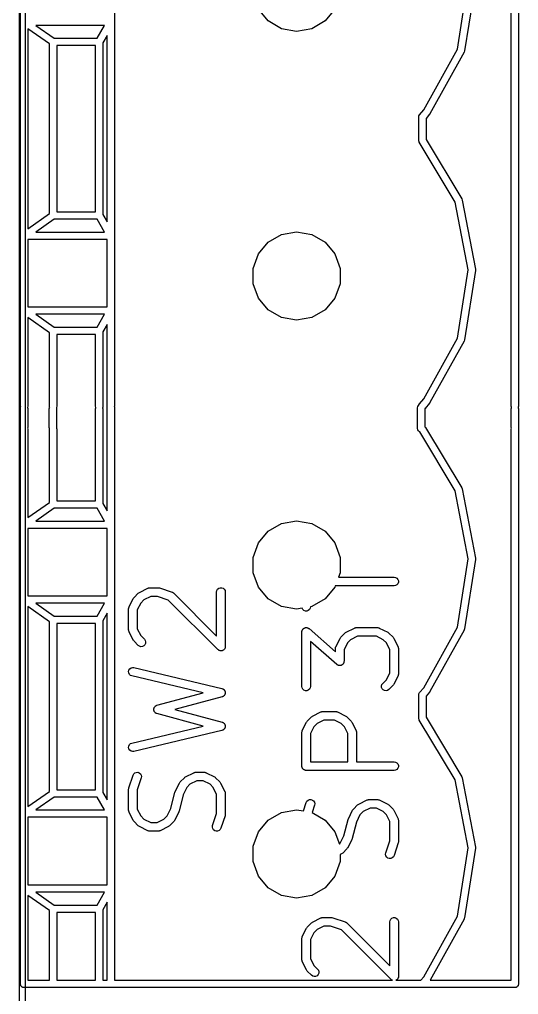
# Model space of a CAD drawing. Extents: x 10 to 287, y -200 to -10.
# Drawn here: x 74.45 to 83.09, y -106.93 to -90.06 of the extents above; entities that cross this region are included whole.
import ezdxf

# ---------------------------------------------------------------- set-up
doc = ezdxf.new("R2010")
doc.units = 0
doc.header["$MEASUREMENT"] = 0
doc.layers.add('BLACK', color=7, linetype='CONTINUOUS')

msp = doc.modelspace()

# ---------------------------------------------------------------- linework, layer by layer
at = {"layer": 'Black'}
for p, q in [((74.45, -130), (74.45, -30)), ((74.55, -30.05), (74.55, -129.95)), ((83.0933, -87.5243), (83.0933, -96.7489)), ((82.9663, -96.7489), (82.9663, -87.59)), ((74.4675, -90.0977), (74.4675, -88.8023)), ((76.0956, -88.8023), (76.0956, -90.0977)), ((82.0348, -90.5739), (82.2229, -89.393)), ((82.3501, -89.402), (82.1585, -90.6049)), ((78.7583, -90.086), (78.5876, -89.8825)), ((79.9124, -89.8825), (79.7417, -90.086)), ((78.9884, -90.2188), (78.7583, -90.086)), ((79.7417, -90.086), (79.5116, -90.2188)), ((74.4675, -90.5511), (74.4675, -90.0977)), ((74.9679, -90.4813), (74.5945, -90.2197)), ((74.5945, -90.2197), (74.5945, -90.5511)), ((74.7323, -90.1612), (75.0514, -90.3847)), ((75.9226, -90.1612), (74.7323, -90.1612)), ((75.7947, -90.3847), (75.9226, -90.1612)), ((76.0956, -90.0977), (76.0956, -90.4482)), ((79.25, -90.2649), (78.9884, -90.2188)), ((79.5116, -90.2188), (79.25, -90.2649)), ((75.0514, -90.3847), (75.7947, -90.3847)), ((75.9686, -90.3364), (75.895, -90.4651)), ((75.9686, -90.4482), (75.9686, -90.3364)), ((74.4675, -93.8023), (74.4675, -90.5511)), ((74.5945, -90.5511), (74.5945, -93.6803)), ((74.9679, -90.5511), (74.9679, -90.4813)), ((74.9679, -93.4187), (74.9679, -90.5511)), ((75.0949, -90.5117), (75.0949, -90.5511)), ((75.768, -90.5117), (75.0949, -90.5117)), ((75.0949, -90.5511), (75.0949, -93.3883)), ((75.768, -90.5511), (75.768, -90.5117)), ((75.768, -93.3883), (75.768, -90.5511)), ((75.895, -90.4651), (75.895, -90.5511)), ((75.895, -90.5511), (75.895, -93.4349)), ((75.9686, -90.5511), (75.9686, -90.4482)), ((75.9686, -93.4518), (75.9686, -90.5511)), ((76.0956, -90.4482), (76.0956, -90.5511)), ((76.0956, -90.5511), (76.0956, -93.4518)), ((81.4517, -91.6236), (82.0348, -90.5739)), ((82.1513, -90.6258), (81.5597, -91.6906)), ((82.1585, -90.6049), (82.1513, -90.6258)), ((81.366, -91.7489), (81.3698, -91.7272)), ((81.3665, -91.7519), (81.366, -91.7489)), ((81.3665, -92.15), (81.3665, -91.7519)), ((81.3698, -91.7272), (81.3808, -91.7081)), ((81.3808, -91.7081), (81.4517, -91.6236)), ((81.5529, -91.7006), (81.4935, -91.7714)), ((81.4935, -91.7714), (81.4935, -92.1343)), ((81.5559, -91.6954), (81.5529, -91.7006)), ((81.5597, -91.6906), (81.5559, -91.6954)), ((81.3671, -92.1536), (81.3665, -92.15)), ((81.3673, -92.1634), (81.3671, -92.1536)), ((81.3702, -92.1709), (81.3673, -92.1634)), ((81.3703, -92.1717), (81.3702, -92.1709)), ((81.3708, -92.1726), (81.3703, -92.1717)), ((81.3752, -92.184), (81.3708, -92.1726)), ((81.9959, -93.2191), (81.3752, -92.184)), ((81.4935, -92.1343), (82.1105, -93.1634)), ((82.2229, -94.393), (81.9959, -93.2191)), ((82.1105, -93.1634), (82.1184, -93.184)), ((82.1184, -93.184), (82.3498, -94.3799)), ((74.5945, -93.6803), (74.9679, -93.4187)), ((75.0949, -93.3883), (75.768, -93.3883)), ((75.895, -93.4349), (75.9686, -93.5636)), ((75.9686, -93.5636), (75.9686, -93.4518)), ((76.0956, -93.4518), (76.0956, -93.8023)), ((75.0514, -93.5153), (74.7323, -93.7388)), ((75.7947, -93.5153), (75.0514, -93.5153)), ((75.9226, -93.7388), (75.7947, -93.5153)), ((74.4675, -95.0977), (74.4675, -93.8023)), ((74.7323, -93.7388), (75.9226, -93.7388)), ((76.0956, -93.8023), (76.0956, -95.0977)), ((78.7583, -93.914), (78.9884, -93.7812)), ((78.9884, -93.7812), (79.25, -93.7351)), ((79.25, -93.7351), (79.5116, -93.7812)), ((79.5116, -93.7812), (79.7417, -93.914)), ((74.5945, -93.8658), (74.5945, -95.0342)), ((75.9686, -93.8658), (74.5945, -93.8658)), ((75.9686, -95.0342), (75.9686, -93.8658)), ((78.5876, -94.1175), (78.7583, -93.914)), ((79.7417, -93.914), (79.9124, -94.1175)), ((78.4967, -94.3672), (78.5876, -94.1175)), ((79.9124, -94.1175), (80.0033, -94.3672)), ((78.4967, -94.6328), (78.4967, -94.3672)), ((80.0033, -94.3672), (80.0033, -94.6328)), ((82.0348, -95.5739), (82.2229, -94.393)), ((82.3501, -94.402), (82.1585, -95.6049)), ((82.3498, -94.3799), (82.35, -94.3945)), ((82.35, -94.3945), (82.3501, -94.402)), ((78.5876, -94.8825), (78.4967, -94.6328)), ((80.0033, -94.6328), (79.9124, -94.8825)), ((78.7583, -95.086), (78.5876, -94.8825)), ((79.9124, -94.8825), (79.7417, -95.086)), ((74.4675, -96.75), (74.4675, -95.0977)), ((74.5945, -95.0342), (75.9686, -95.0342)), ((76.0956, -95.0977), (76.0956, -95.4482)), ((78.9884, -95.2188), (78.7583, -95.086)), ((79.7417, -95.086), (79.5116, -95.2188)), ((74.9679, -95.4813), (74.5945, -95.2197)), ((74.5945, -95.2197), (74.5945, -96.75)), ((74.7323, -95.1612), (75.0514, -95.3847)), ((75.9226, -95.1612), (74.7323, -95.1612)), ((75.7947, -95.3847), (75.9226, -95.1612)), ((79.25, -95.2649), (78.9884, -95.2188)), ((79.5116, -95.2188), (79.25, -95.2649)), ((74.9679, -96.75), (74.9679, -95.4813)), ((75.0514, -95.3847), (75.7947, -95.3847)), ((75.9686, -95.3364), (75.895, -95.4651)), ((75.895, -95.4651), (75.895, -96.75)), ((75.9686, -95.4482), (75.9686, -95.3364)), ((75.9686, -96.75), (75.9686, -95.4482)), ((76.0956, -95.4482), (76.0956, -96.75)), ((75.0949, -95.5117), (75.0949, -96.75)), ((75.768, -95.5117), (75.0949, -95.5117)), ((75.768, -96.75), (75.768, -95.5117)), ((81.4517, -96.6236), (82.0348, -95.5739)), ((82.1513, -95.6258), (81.5597, -96.6906)), ((82.1585, -95.6049), (82.1513, -95.6258)), ((81.3808, -96.7081), (81.4517, -96.6236)), ((74.4665, -96.79), (74.4703, -96.7683)), ((74.4665, -97.12), (74.4665, -96.79)), ((74.4706, -96.7678), (74.4675, -96.75)), ((74.4703, -96.7683), (74.4706, -96.7678)), ((74.5907, -96.7717), (74.5904, -96.7722)), ((74.5904, -96.7722), (74.5935, -96.79)), ((74.5945, -96.75), (74.5907, -96.7717)), ((74.5935, -96.79), (74.5935, -97.12)), ((74.9665, -96.8), (74.9703, -96.7783)), ((74.9665, -97.12), (74.9665, -96.8)), ((74.9717, -96.7717), (74.9679, -96.75)), ((74.9703, -96.7783), (74.9729, -96.7738)), ((74.9729, -96.7738), (74.9717, -96.7717)), ((75.091, -96.7717), (75.0885, -96.7762)), ((75.0885, -96.7762), (75.0897, -96.7783)), ((75.0897, -96.7783), (75.0935, -96.8)), ((75.0949, -96.75), (75.091, -96.7717)), ((75.0935, -96.8), (75.0935, -97.12)), ((75.7665, -96.8), (75.7703, -96.7783)), ((75.7665, -97.14), (75.7665, -96.8)), ((75.7718, -96.7717), (75.768, -96.75)), ((75.7703, -96.7783), (75.773, -96.7737)), ((75.773, -96.7737), (75.7718, -96.7717)), ((75.8911, -96.7717), (75.8885, -96.7763)), ((75.8885, -96.7763), (75.8897, -96.7783)), ((75.8897, -96.7783), (75.8935, -96.8)), ((75.895, -96.75), (75.8911, -96.7717)), ((75.8935, -96.8), (75.8935, -97.14)), ((75.9665, -96.77), (75.9693, -96.7539)), ((75.9665, -97.14), (75.9665, -96.77)), ((75.9693, -96.7539), (75.9686, -96.75)), ((76.0956, -96.75), (76.0928, -96.7661)), ((76.0928, -96.7661), (76.0935, -96.77)), ((76.0935, -96.77), (76.0935, -97.1379)), ((81.3465, -96.78), (81.3503, -96.7583)), ((81.3465, -97.14), (81.3465, -96.78)), ((81.3503, -96.7583), (81.3614, -96.7392)), ((81.3614, -96.7392), (81.3688, -96.733)), ((81.3688, -96.733), (81.3698, -96.7272)), ((81.3698, -96.7272), (81.3808, -96.7081)), ((81.4781, -96.7897), (81.4735, -96.7936)), ((81.4735, -96.7936), (81.4735, -97.1064)), ((81.5529, -96.7006), (81.4781, -96.7897)), ((81.5559, -96.6954), (81.5529, -96.7006)), ((81.5597, -96.6906), (81.5559, -96.6954)), ((82.9702, -96.7706), (82.9663, -96.7489)), ((82.9665, -96.8), (82.9703, -96.7783)), ((82.9665, -97.12), (82.9665, -96.8)), ((82.9725, -96.7746), (82.9702, -96.7706)), ((82.9703, -96.7783), (82.9725, -96.7746)), ((83.0895, -96.7706), (83.0874, -96.7743)), ((83.0874, -96.7743), (83.0897, -96.7783)), ((83.0933, -96.7489), (83.0895, -96.7706)), ((83.0897, -96.7783), (83.0935, -96.8)), ((83.0935, -96.8), (83.0935, -97.12)), ((74.4696, -97.1378), (74.4665, -97.12)), ((74.4675, -97.15), (74.4696, -97.1378)), ((74.4675, -98.8023), (74.4675, -97.15)), ((74.5935, -97.12), (74.5914, -97.1322)), ((74.5914, -97.1322), (74.5945, -97.15)), ((74.5945, -97.15), (74.5945, -98.6803)), ((74.9698, -97.1389), (74.9665, -97.12)), ((74.9679, -97.15), (74.9698, -97.1389)), ((74.9679, -98.4187), (74.9679, -97.15)), ((75.0935, -97.12), (75.0915, -97.1311)), ((75.0915, -97.1311), (75.0949, -97.15)), ((75.0949, -97.15), (75.0949, -98.3883)), ((75.7681, -97.1492), (75.7665, -97.14)), ((75.768, -97.15), (75.7681, -97.1492)), ((75.768, -98.3883), (75.768, -97.15)), ((75.8935, -97.14), (75.8934, -97.1408)), ((75.8934, -97.1408), (75.895, -97.15)), ((75.895, -97.15), (75.895, -98.4349)), ((75.9686, -97.1521), (75.9665, -97.14)), ((75.9686, -98.4518), (75.9686, -97.1521)), ((76.0935, -97.1379), (76.0956, -97.15)), ((76.0956, -97.15), (76.0956, -98.4518)), ((81.3503, -97.1617), (81.3465, -97.14)), ((81.3614, -97.1808), (81.3503, -97.1617)), ((81.3782, -97.195), (81.3614, -97.1808)), ((81.4735, -97.1064), (81.4841, -97.1186)), ((81.4841, -97.1186), (82.1105, -98.1634)), ((82.9663, -97.15), (82.9691, -97.1345)), ((82.9663, -106.686), (82.9663, -97.15)), ((82.9691, -97.1345), (82.9665, -97.12)), ((83.0935, -97.12), (83.0908, -97.1355)), ((83.0908, -97.1355), (83.0933, -97.15)), ((83.0933, -97.15), (83.0933, -106.749)), ((81.3828, -97.1966), (81.3782, -97.195)), ((81.9959, -98.2191), (81.3828, -97.1966)), ((82.1105, -98.1634), (82.1184, -98.184)), ((82.1184, -98.184), (82.3498, -99.3799)), ((82.2229, -99.393), (81.9959, -98.2191)), ((74.5945, -98.6803), (74.9679, -98.4187)), ((75.0514, -98.5153), (74.7323, -98.7388)), ((75.7947, -98.5153), (75.0514, -98.5153)), ((75.0949, -98.3883), (75.768, -98.3883)), ((75.9226, -98.7388), (75.7947, -98.5153)), ((75.895, -98.4349), (75.9686, -98.5636)), ((75.9686, -98.5636), (75.9686, -98.4518)), ((76.0956, -98.4518), (76.0956, -98.8023)), ((74.4675, -100.098), (74.4675, -98.8023)), ((74.5945, -98.8658), (74.5945, -100.034)), ((75.9686, -98.8658), (74.5945, -98.8658)), ((74.7323, -98.7388), (75.9226, -98.7388)), ((75.9686, -100.034), (75.9686, -98.8658)), ((76.0956, -98.8023), (76.0956, -100.098)), ((78.7583, -98.914), (78.9884, -98.7812)), ((78.9884, -98.7812), (79.25, -98.7351)), ((79.25, -98.7351), (79.5116, -98.7812)), ((79.5116, -98.7812), (79.7417, -98.914)), ((78.5876, -99.1175), (78.7583, -98.914)), ((79.7417, -98.914), (79.9124, -99.1175)), ((78.4967, -99.3672), (78.5876, -99.1175)), ((79.9124, -99.1175), (80.0033, -99.3672)), ((78.4967, -99.6328), (78.4967, -99.3672)), ((80.0033, -99.3672), (80.0033, -99.6328)), ((82.0348, -100.574), (82.2229, -99.393)), ((82.3501, -99.402), (82.1585, -100.605)), ((82.3498, -99.3799), (82.3498, -99.3799)), ((82.3498, -99.3799), (82.3501, -99.402)), ((78.5876, -99.8825), (78.4967, -99.6328)), ((80.0033, -99.6328), (79.9746, -99.7116)), ((79.9746, -99.7116), (80.9394, -99.7116)), ((80.9394, -99.7116), (80.9651, -99.7161)), ((79.92, -99.8616), (79.9124, -99.8825)), ((80.9394, -99.8616), (79.92, -99.8616)), ((80.9651, -99.857), (80.9394, -99.8616)), ((80.9651, -99.7161), (80.9876, -99.7291)), ((80.9876, -99.844), (80.9651, -99.857)), ((80.9876, -99.7291), (81.0044, -99.7491)), ((81.0044, -99.8241), (80.9876, -99.844)), ((81.0044, -99.7491), (81.0133, -99.7735)), ((81.0133, -99.7996), (81.0044, -99.8241)), ((81.0133, -99.7735), (81.0133, -99.7996)), ((74.5945, -100.034), (75.9686, -100.034)), ((76.435, -100.06), (76.5075, -99.9875)), ((76.5075, -99.9875), (76.5174, -99.9806)), ((76.5174, -99.9806), (76.527, -99.9735)), ((76.527, -99.9735), (76.6722, -99.9009)), ((76.7234, -100.043), (76.605, -100.102)), ((76.6722, -99.9009), (76.6763, -99.8997)), ((76.6763, -99.8997), (76.6801, -99.8975)), ((76.6801, -99.8975), (76.6887, -99.896)), ((76.6887, -99.896), (76.6971, -99.8935)), ((76.6971, -99.8935), (76.7015, -99.8938)), ((76.7015, -99.8938), (76.7057, -99.893)), ((76.7057, -99.893), (76.8509, -99.893)), ((76.8387, -100.043), (76.7234, -100.043)), ((77.0281, -100.106), (76.8387, -100.043)), ((76.8509, -99.893), (76.8627, -99.8951)), ((76.8627, -99.8951), (76.8746, -99.8968)), ((76.8746, -99.8968), (77.0923, -99.9694)), ((77.0923, -99.9694), (77.0961, -99.9715)), ((77.0961, -99.9715), (77.1003, -99.9726)), ((77.1003, -99.9726), (77.1075, -99.9776)), ((77.1075, -99.9776), (77.1152, -99.9818)), ((77.1152, -99.9818), (77.1181, -99.9851)), ((77.1181, -99.9851), (77.1216, -99.9875)), ((77.1216, -99.9875), (77.8644, -100.73)), ((77.8644, -99.968), (77.869, -99.9423)), ((77.8644, -100.73), (77.8644, -99.968)), ((77.869, -99.9423), (77.882, -99.9198)), ((77.882, -99.9198), (77.9019, -99.903)), ((77.9019, -99.903), (77.9264, -99.8941)), ((77.9264, -99.8941), (77.9525, -99.8941)), ((77.9525, -99.8941), (77.9769, -99.903)), ((77.9769, -99.903), (77.9969, -99.9198)), ((77.9969, -99.9198), (78.0099, -99.9423)), ((78.0099, -99.9423), (78.0144, -99.968)), ((78.0144, -99.968), (78.0144, -100.911)), ((78.7583, -100.086), (78.5876, -99.8825)), ((79.9124, -99.8825), (79.7417, -100.086)), ((74.4675, -100.551), (74.4675, -100.098)), ((74.7323, -100.161), (75.0514, -100.385)), ((75.9226, -100.161), (74.7323, -100.161)), ((75.7947, -100.385), (75.9226, -100.161)), ((76.0956, -100.098), (76.0956, -100.448)), ((76.3483, -100.225), (76.4209, -100.08)), ((76.4209, -100.08), (76.4281, -100.07)), ((76.4281, -100.07), (76.435, -100.06)), ((76.5496, -100.158), (76.4904, -100.276)), ((76.605, -100.102), (76.5496, -100.158)), ((77.8864, -100.964), (77.0281, -100.106)), ((78.9884, -100.219), (78.7583, -100.086)), ((79.25, -100.265), (78.9884, -100.219)), ((79.5116, -100.219), (79.4903, -100.223)), ((79.7417, -100.086), (79.5116, -100.219)), ((74.9679, -100.481), (74.5945, -100.22)), ((74.5945, -100.22), (74.5945, -100.551)), ((75.0514, -100.385), (75.7947, -100.385)), ((75.9686, -100.336), (75.895, -100.465)), ((75.9686, -100.448), (75.9686, -100.336)), ((76.3404, -100.258), (76.3412, -100.254)), ((76.3404, -100.621), (76.3404, -100.258)), ((76.3409, -100.25), (76.3434, -100.241)), ((76.3412, -100.254), (76.3409, -100.25)), ((76.3434, -100.241), (76.345, -100.233)), ((76.345, -100.233), (76.3471, -100.229)), ((76.3471, -100.229), (76.3483, -100.225)), ((76.4904, -100.276), (76.4904, -100.603)), ((79.3452, -100.248), (79.25, -100.265)), ((79.358, -100.27), (79.3452, -100.248)), ((79.3779, -100.287), (79.358, -100.27)), ((79.4024, -100.296), (79.3779, -100.287)), ((79.4285, -100.296), (79.4024, -100.296)), ((79.4529, -100.287), (79.4285, -100.296)), ((79.4729, -100.27), (79.4529, -100.287)), ((79.4859, -100.248), (79.4729, -100.27)), ((79.4903, -100.223), (79.4859, -100.248)), ((74.4675, -103.802), (74.4675, -100.551)), ((74.5945, -100.551), (74.5945, -103.68)), ((74.9679, -100.551), (74.9679, -100.481)), ((74.9679, -103.419), (74.9679, -100.551)), ((75.0949, -100.512), (75.0949, -100.551)), ((75.768, -100.512), (75.0949, -100.512)), ((75.0949, -100.551), (75.0949, -103.388)), ((75.768, -100.551), (75.768, -100.512)), ((75.768, -103.388), (75.768, -100.551)), ((75.895, -100.465), (75.895, -100.551)), ((75.895, -100.551), (75.895, -103.435)), ((75.9686, -100.551), (75.9686, -100.448)), ((75.9686, -103.452), (75.9686, -100.551)), ((76.0956, -100.448), (76.0956, -100.551)), ((76.0956, -100.551), (76.0956, -103.452)), ((76.3412, -100.625), (76.3404, -100.621)), ((76.3409, -100.63), (76.3412, -100.625)), ((76.3434, -100.638), (76.3409, -100.63)), ((76.345, -100.647), (76.3434, -100.638)), ((76.3471, -100.651), (76.345, -100.647)), ((76.3483, -100.655), (76.3471, -100.651)), ((76.4209, -100.8), (76.3483, -100.655)), ((76.4904, -100.603), (76.5496, -100.722)), ((76.5496, -100.722), (76.6136, -100.786)), ((79.3404, -100.657), (79.3417, -100.65)), ((79.3404, -101.601), (79.3404, -100.657)), ((79.3417, -100.65), (79.3419, -100.643)), ((79.3419, -100.643), (79.3439, -100.637)), ((79.3439, -100.637), (79.345, -100.632)), ((79.345, -100.632), (79.3486, -100.625)), ((79.3486, -100.625), (79.3513, -100.619)), ((79.3513, -100.619), (79.3551, -100.614)), ((79.3551, -100.614), (79.358, -100.609)), ((79.358, -100.609), (79.3636, -100.605)), ((79.3636, -100.605), (79.3684, -100.599)), ((79.3684, -100.599), (79.3735, -100.596)), ((79.3735, -100.596), (79.3779, -100.592)), ((79.3779, -100.592), (79.3848, -100.59)), ((79.3848, -100.59), (79.3912, -100.586)), ((79.3912, -100.586), (79.397, -100.586)), ((79.397, -100.586), (79.4024, -100.584)), ((79.4024, -100.584), (79.4097, -100.584)), ((79.4097, -100.584), (79.417, -100.582)), ((79.417, -100.582), (79.4227, -100.584)), ((79.4227, -100.584), (79.4285, -100.584)), ((79.4285, -100.584), (79.4353, -100.586)), ((79.4353, -100.586), (79.4425, -100.587)), ((79.4425, -100.587), (79.4475, -100.59)), ((79.4475, -100.59), (79.4529, -100.592)), ((79.4529, -100.592), (79.4585, -100.597)), ((79.4585, -100.597), (79.4648, -100.601)), ((79.4648, -100.601), (79.921, -101)), ((80.0155, -100.75), (80.0881, -100.677)), ((80.0881, -100.677), (80.098, -100.67)), ((80.098, -100.67), (80.1076, -100.663)), ((80.1076, -100.663), (80.2527, -100.59)), ((80.2527, -100.59), (80.2569, -100.589)), ((80.2569, -100.589), (80.2606, -100.587)), ((80.2606, -100.587), (80.2693, -100.585)), ((80.2693, -100.585), (80.2777, -100.583)), ((80.2777, -100.583), (80.282, -100.583)), ((80.282, -100.583), (80.2863, -100.582)), ((80.2863, -100.582), (80.6491, -100.582)), ((80.6491, -100.582), (80.6534, -100.583)), ((80.6534, -100.583), (80.6577, -100.583)), ((80.6577, -100.583), (80.6661, -100.585)), ((80.6661, -100.585), (80.6748, -100.587)), ((80.6748, -100.587), (80.6785, -100.589)), ((80.6785, -100.589), (80.6827, -100.59)), ((80.6827, -100.59), (80.8278, -100.663)), ((80.8278, -100.663), (80.8375, -100.67)), ((80.8375, -100.67), (80.8473, -100.677)), ((80.8473, -100.677), (80.9199, -100.75)), ((81.4517, -101.624), (82.0348, -100.574)), ((82.1513, -100.626), (81.5597, -101.691)), ((82.1533, -100.62), (82.1513, -100.626)), ((82.1585, -100.605), (82.1533, -100.62)), ((76.4281, -100.809), (76.4209, -100.8)), ((76.435, -100.819), (76.4281, -100.809)), ((76.5075, -100.892), (76.435, -100.819)), ((76.5289, -100.907), (76.5075, -100.892)), ((76.622, -100.882), (76.6036, -100.9)), ((76.6136, -100.786), (76.6285, -100.807)), ((76.633, -100.858), (76.622, -100.882)), ((76.6285, -100.807), (76.6353, -100.832)), ((76.6353, -100.832), (76.633, -100.858)), ((79.9466, -101.222), (79.4904, -100.823)), ((79.4904, -100.823), (79.4904, -101.601)), ((79.9289, -100.914), (80.0015, -100.769)), ((80.0015, -100.769), (80.0086, -100.759)), ((80.0086, -100.759), (80.0155, -100.75)), ((80.1302, -100.847), (80.071, -100.965)), ((80.1856, -100.792), (80.1302, -100.847)), ((80.304, -100.732), (80.1856, -100.792)), ((80.6314, -100.732), (80.304, -100.732)), ((80.7499, -100.792), (80.6314, -100.732)), ((80.8052, -100.847), (80.7499, -100.792)), ((80.8644, -100.965), (80.8052, -100.847)), ((80.9199, -100.75), (80.9268, -100.759)), ((80.9268, -100.759), (80.9339, -100.769)), ((80.9339, -100.769), (81.0065, -100.914)), ((76.554, -100.914), (76.5289, -100.907)), ((76.58, -100.911), (76.554, -100.914)), ((76.6036, -100.9), (76.58, -100.911)), ((77.8944, -100.97), (77.8864, -100.964)), ((77.9019, -100.976), (77.8944, -100.97)), ((77.905, -100.978), (77.9019, -100.976)), ((77.9077, -100.979), (77.905, -100.978)), ((77.9172, -100.982), (77.9077, -100.979)), ((77.9264, -100.985), (77.9172, -100.982)), ((77.9297, -100.985), (77.9264, -100.985)), ((77.9329, -100.986), (77.9297, -100.985)), ((77.9426, -100.985), (77.9329, -100.986)), ((77.9525, -100.985), (77.9426, -100.985)), ((77.9556, -100.984), (77.9525, -100.985)), ((77.9588, -100.984), (77.9556, -100.984)), ((77.9677, -100.98), (77.9588, -100.984)), ((77.9769, -100.976), (77.9677, -100.98)), ((77.9795, -100.974), (77.9769, -100.976)), ((77.9824, -100.973), (77.9795, -100.974)), ((77.9894, -100.966), (77.9824, -100.973)), ((77.9969, -100.96), (77.9894, -100.966)), ((77.9985, -100.957), (77.9969, -100.96)), ((78.0009, -100.954), (77.9985, -100.957)), ((78.005, -100.946), (78.0009, -100.954)), ((78.0099, -100.937), (78.005, -100.946)), ((78.0105, -100.934), (78.0099, -100.937)), ((78.0119, -100.931), (78.0105, -100.934)), ((78.0127, -100.921), (78.0119, -100.931)), ((78.0144, -100.911), (78.0127, -100.921)), ((79.921, -100.948), (79.9218, -100.943)), ((79.921, -101), (79.921, -100.948)), ((79.9215, -100.939), (79.924, -100.931)), ((79.9218, -100.943), (79.9215, -100.939)), ((79.924, -100.931), (79.9255, -100.922)), ((79.9255, -100.922), (79.9277, -100.918)), ((79.9277, -100.918), (79.9289, -100.914)), ((80.071, -100.965), (80.071, -101.165)), ((80.8644, -101.365), (80.8644, -100.965)), ((81.0065, -100.914), (81.0077, -100.918)), ((81.0077, -100.918), (81.0099, -100.922)), ((81.0099, -100.922), (81.0114, -100.931)), ((81.0114, -100.931), (81.0139, -100.939)), ((81.0139, -100.939), (81.0137, -100.943)), ((81.0137, -100.943), (81.0144, -100.948)), ((81.0144, -100.948), (81.0144, -101.383)), ((79.9529, -101.226), (79.9466, -101.222)), ((79.9585, -101.23), (79.9529, -101.226)), ((79.9639, -101.232), (79.9585, -101.23)), ((80.0335, -101.23), (80.0266, -101.233)), ((80.0379, -101.227), (80.0335, -101.23)), ((80.043, -101.224), (80.0379, -101.227)), ((80.0478, -101.218), (80.043, -101.224)), ((80.0535, -101.214), (80.0478, -101.218)), ((80.0563, -101.209), (80.0535, -101.214)), ((80.0602, -101.204), (80.0563, -101.209)), ((80.0628, -101.197), (80.0602, -101.204)), ((80.0665, -101.191), (80.0628, -101.197)), ((80.0675, -101.185), (80.0665, -101.191)), ((80.0696, -101.18), (80.0675, -101.185)), ((80.0697, -101.173), (80.0696, -101.18)), ((80.071, -101.165), (80.0697, -101.173)), ((76.3406, -101.342), (76.3466, -101.317)), ((76.3436, -101.368), (76.3406, -101.342)), ((76.3552, -101.392), (76.3436, -101.368)), ((76.3466, -101.317), (76.3609, -101.295)), ((76.3742, -101.409), (76.3552, -101.392)), ((76.3609, -101.295), (76.3818, -101.28)), ((76.3818, -101.28), (76.4068, -101.272)), ((76.4068, -101.272), (76.4328, -101.274)), ((76.4328, -101.274), (77.9568, -101.637)), ((79.9689, -101.235), (79.9639, -101.232)), ((79.9761, -101.237), (79.9689, -101.235)), ((79.983, -101.239), (79.9761, -101.237)), ((79.9888, -101.239), (79.983, -101.239)), ((79.9944, -101.24), (79.9888, -101.239)), ((80.0017, -101.239), (79.9944, -101.24)), ((80.009, -101.239), (80.0017, -101.239)), ((80.0145, -101.237), (80.009, -101.239)), ((80.0202, -101.236), (80.0145, -101.237)), ((80.0266, -101.233), (80.0202, -101.236)), ((80.8052, -101.484), (80.8644, -101.365)), ((81.0114, -101.4), (81.0099, -101.409)), ((81.0139, -101.392), (81.0114, -101.4)), ((81.0144, -101.383), (81.0137, -101.387)), ((81.0137, -101.387), (81.0139, -101.392)), ((76.3981, -101.42), (76.3742, -101.409)), ((77.6329, -101.714), (76.3981, -101.42)), ((80.7263, -101.569), (80.7413, -101.548)), ((80.7413, -101.548), (80.8052, -101.484)), ((80.9339, -101.562), (80.9268, -101.571)), ((81.0065, -101.417), (80.9339, -101.562)), ((81.0077, -101.413), (81.0065, -101.417)), ((81.0099, -101.409), (81.0077, -101.413)), ((76.8315, -101.928), (77.6329, -101.714)), ((77.9568, -101.637), (77.9638, -101.64)), ((77.9638, -101.64), (77.9712, -101.642)), ((77.9712, -101.642), (77.9757, -101.645)), ((77.9757, -101.645), (77.9807, -101.647)), ((77.9807, -101.647), (77.9863, -101.652)), ((77.9863, -101.652), (77.9925, -101.657)), ((77.9925, -101.657), (77.9957, -101.661)), ((77.9957, -101.661), (77.9996, -101.665)), ((77.9996, -101.665), (78.0031, -101.672)), ((78.0031, -101.672), (78.0074, -101.678)), ((78.0074, -101.678), (78.0088, -101.683)), ((78.0095, -101.734), (78.0083, -101.739)), ((78.0088, -101.683), (78.0113, -101.688)), ((78.0118, -101.729), (78.0095, -101.734)), ((78.0113, -101.688), (78.0122, -101.696)), ((78.0125, -101.722), (78.0118, -101.729)), ((78.0122, -101.696), (78.0142, -101.703)), ((78.0143, -101.714), (78.0125, -101.722)), ((78.0142, -101.703), (78.0137, -101.709)), ((78.0137, -101.709), (78.0143, -101.714)), ((79.345, -101.627), (79.3404, -101.601)), ((79.358, -101.649), (79.345, -101.627)), ((79.3779, -101.666), (79.358, -101.649)), ((79.4024, -101.675), (79.3779, -101.666)), ((79.4285, -101.675), (79.4024, -101.675)), ((79.4529, -101.666), (79.4285, -101.675)), ((79.4729, -101.649), (79.4529, -101.666)), ((79.4859, -101.627), (79.4729, -101.649)), ((79.4904, -101.601), (79.4859, -101.627)), ((80.7196, -101.594), (80.7263, -101.569)), ((80.7218, -101.62), (80.7196, -101.594)), ((80.7328, -101.644), (80.7218, -101.62)), ((80.7513, -101.662), (80.7328, -101.644)), ((80.7749, -101.673), (80.7513, -101.662)), ((80.8008, -101.676), (80.7749, -101.673)), ((80.826, -101.669), (80.8008, -101.676)), ((80.8473, -101.654), (80.826, -101.669)), ((80.9199, -101.581), (80.8473, -101.654)), ((80.9268, -101.571), (80.9199, -101.581)), ((81.366, -101.749), (81.3698, -101.727)), ((81.3698, -101.727), (81.3808, -101.708)), ((81.3808, -101.708), (81.4517, -101.624)), ((81.5529, -101.701), (81.4935, -101.771)), ((81.5559, -101.695), (81.5529, -101.701)), ((81.5597, -101.691), (81.5559, -101.695)), ((77.9588, -101.782), (77.1419, -102)), ((77.9657, -101.779), (77.9588, -101.782)), ((77.973, -101.777), (77.9657, -101.779)), ((77.9774, -101.774), (77.973, -101.777)), ((77.9824, -101.771), (77.9774, -101.774)), ((77.9878, -101.766), (77.9824, -101.771)), ((77.9939, -101.761), (77.9878, -101.766)), ((77.9969, -101.757), (77.9939, -101.761)), ((78.0008, -101.753), (77.9969, -101.757)), ((78.0041, -101.746), (78.0008, -101.753)), ((78.0083, -101.739), (78.0041, -101.746)), ((81.3665, -101.752), (81.366, -101.749)), ((81.3665, -102.15), (81.3665, -101.752)), ((81.4935, -101.771), (81.4935, -102.134)), ((76.7761, -101.994), (76.7778, -101.987)), ((76.7767, -102), (76.7761, -101.994)), ((76.7761, -102.006), (76.7767, -102)), ((76.7778, -102.013), (76.7761, -102.006)), ((76.7778, -101.987), (76.7784, -101.981)), ((76.7784, -102.019), (76.7778, -102.013)), ((76.7784, -101.981), (76.7812, -101.975)), ((76.7812, -102.025), (76.7784, -102.019)), ((76.7812, -101.975), (76.7828, -101.968)), ((76.7828, -102.032), (76.7812, -102.025)), ((76.7828, -101.968), (76.7867, -101.963)), ((76.7867, -102.037), (76.7828, -102.032)), ((76.7867, -101.963), (76.7895, -101.957)), ((76.7895, -102.043), (76.7867, -102.037)), ((76.7895, -101.957), (76.7941, -101.952)), ((76.7941, -102.048), (76.7895, -102.043)), ((76.7941, -101.952), (76.7978, -101.947)), ((76.7978, -102.053), (76.7941, -102.048)), ((76.7978, -101.947), (76.8032, -101.943)), ((76.8032, -102.057), (76.7978, -102.053)), ((76.8032, -101.943), (76.8079, -101.939)), ((76.8079, -102.061), (76.8032, -102.057)), ((76.8079, -101.939), (76.8138, -101.936)), ((76.8138, -102.064), (76.8079, -102.061)), ((76.8138, -101.936), (76.8191, -101.932)), ((76.8191, -102.068), (76.8138, -102.064)), ((76.8191, -101.932), (76.8255, -101.93)), ((76.8255, -102.07), (76.8191, -102.068)), ((76.8255, -101.93), (76.8315, -101.928)), ((76.8315, -102.072), (76.8255, -102.07)), ((77.6329, -102.286), (76.8315, -102.072)), ((77.1419, -102), (77.9588, -102.218)), ((79.527, -102.114), (79.6722, -102.042)), ((79.6722, -102.042), (79.6763, -102.041)), ((79.6763, -102.041), (79.6801, -102.038)), ((79.6801, -102.038), (79.6887, -102.037)), ((79.6887, -102.037), (79.6971, -102.034)), ((79.6971, -102.034), (79.7015, -102.035)), ((79.7015, -102.035), (79.7057, -102.034)), ((79.7057, -102.034), (79.9234, -102.034)), ((79.9234, -102.034), (79.9277, -102.035)), ((79.9277, -102.035), (79.932, -102.034)), ((79.932, -102.034), (79.9404, -102.037)), ((79.9404, -102.037), (79.9491, -102.038)), ((79.9491, -102.038), (79.9528, -102.041)), ((79.9528, -102.041), (79.957, -102.042)), ((79.957, -102.042), (80.1021, -102.114)), ((77.9588, -102.218), (77.9657, -102.221)), ((77.9657, -102.221), (77.973, -102.223)), ((77.973, -102.223), (77.9774, -102.226)), ((77.9774, -102.226), (77.9824, -102.229)), ((77.9824, -102.229), (77.9878, -102.234)), ((77.9878, -102.234), (77.9939, -102.239)), ((77.9939, -102.239), (77.9969, -102.243)), ((77.9969, -102.243), (78.0008, -102.247)), ((79.3483, -102.366), (79.4209, -102.22)), ((79.4209, -102.22), (79.4281, -102.211)), ((79.4281, -102.211), (79.435, -102.201)), ((79.435, -102.201), (79.5075, -102.128)), ((79.5075, -102.128), (79.5174, -102.122)), ((79.5174, -102.122), (79.527, -102.114)), ((79.605, -102.243), (79.5496, -102.298)), ((79.7234, -102.184), (79.605, -102.243)), ((79.9057, -102.184), (79.7234, -102.184)), ((80.0241, -102.243), (79.9057, -102.184)), ((80.0795, -102.298), (80.0241, -102.243)), ((80.1021, -102.114), (80.1118, -102.122)), ((80.1118, -102.122), (80.1216, -102.128)), ((80.1216, -102.128), (80.1942, -102.201)), ((80.1942, -102.201), (80.2011, -102.211)), ((80.2011, -102.211), (80.2082, -102.22)), ((80.2082, -102.22), (80.2808, -102.366)), ((81.3671, -102.154), (81.3665, -102.15)), ((81.3673, -102.163), (81.3671, -102.154)), ((81.3702, -102.171), (81.3673, -102.163)), ((81.3703, -102.172), (81.3702, -102.171)), ((81.3708, -102.173), (81.3703, -102.172)), ((81.3752, -102.184), (81.3708, -102.173)), ((81.9959, -103.219), (81.3752, -102.184)), ((81.4935, -102.134), (82.1105, -103.163)), ((76.3981, -102.58), (77.6329, -102.286)), ((77.9568, -102.363), (76.4328, -102.726)), ((77.9638, -102.36), (77.9568, -102.363)), ((77.9712, -102.358), (77.9638, -102.36)), ((77.9757, -102.355), (77.9712, -102.358)), ((77.9807, -102.353), (77.9757, -102.355)), ((77.9863, -102.348), (77.9807, -102.353)), ((77.9925, -102.343), (77.9863, -102.348)), ((77.9957, -102.339), (77.9925, -102.343)), ((77.9996, -102.335), (77.9957, -102.339)), ((78.0031, -102.328), (77.9996, -102.335)), ((78.0008, -102.247), (78.0041, -102.254)), ((78.0074, -102.322), (78.0031, -102.328)), ((78.0041, -102.254), (78.0083, -102.261)), ((78.0088, -102.317), (78.0074, -102.322)), ((78.0083, -102.261), (78.0095, -102.266)), ((78.0113, -102.312), (78.0088, -102.317)), ((78.0095, -102.266), (78.0118, -102.271)), ((78.0122, -102.304), (78.0113, -102.312)), ((78.0118, -102.271), (78.0125, -102.278)), ((78.0142, -102.297), (78.0122, -102.304)), ((78.0125, -102.278), (78.0143, -102.286)), ((78.0143, -102.286), (78.0137, -102.291)), ((78.0137, -102.291), (78.0142, -102.297)), ((79.3404, -102.399), (79.3412, -102.395)), ((79.3404, -102.98), (79.3404, -102.399)), ((79.3409, -102.391), (79.3434, -102.382)), ((79.3412, -102.395), (79.3409, -102.391)), ((79.3434, -102.382), (79.345, -102.373)), ((79.345, -102.373), (79.3471, -102.37)), ((79.3471, -102.37), (79.3483, -102.366)), ((79.5496, -102.298), (79.4904, -102.417)), ((80.1387, -102.417), (80.0795, -102.298)), ((80.2808, -102.366), (80.282, -102.37)), ((80.282, -102.37), (80.2842, -102.373)), ((80.2842, -102.373), (80.2857, -102.382)), ((80.2857, -102.382), (80.2882, -102.391)), ((80.2882, -102.391), (80.288, -102.395)), ((80.288, -102.395), (80.2887, -102.399)), ((80.2887, -102.399), (80.2887, -102.905)), ((76.3742, -102.591), (76.3981, -102.58)), ((79.4904, -102.417), (79.4904, -102.905)), ((80.1387, -102.905), (80.1387, -102.417)), ((76.3406, -102.658), (76.3436, -102.632)), ((76.3466, -102.683), (76.3406, -102.658)), ((76.3436, -102.632), (76.3552, -102.608)), ((76.3609, -102.705), (76.3466, -102.683)), ((76.3552, -102.608), (76.3742, -102.591)), ((76.3818, -102.72), (76.3609, -102.705)), ((76.4068, -102.728), (76.3818, -102.72)), ((76.4328, -102.726), (76.4068, -102.728)), ((79.4904, -102.905), (80.1387, -102.905)), ((80.2887, -102.905), (80.9394, -102.905)), ((80.9394, -102.905), (80.9651, -102.909)), ((80.9651, -102.909), (80.9876, -102.922)), ((76.473, -103.088), (76.499, -103.087)), ((76.499, -103.087), (76.5237, -103.095)), ((77.487, -103.089), (77.4954, -103.087)), ((77.4954, -103.087), (77.4997, -103.087)), ((77.4997, -103.087), (77.504, -103.086)), ((77.504, -103.086), (77.6491, -103.086)), ((77.6491, -103.086), (77.6534, -103.087)), ((77.6534, -103.087), (77.6577, -103.087)), ((77.6577, -103.087), (77.6661, -103.089)), ((79.3416, -102.986), (79.3404, -102.98)), ((79.3416, -102.993), (79.3416, -102.986)), ((79.3438, -102.999), (79.3416, -102.993)), ((79.345, -103.005), (79.3438, -102.999)), ((79.3482, -103.011), (79.345, -103.005)), ((79.3505, -103.017), (79.3482, -103.011)), ((79.3547, -103.022), (79.3505, -103.017)), ((79.358, -103.028), (79.3547, -103.022)), ((79.363, -103.032), (79.358, -103.028)), ((79.3672, -103.037), (79.363, -103.032)), ((79.3729, -103.04), (79.3672, -103.037)), ((79.3779, -103.045), (79.3729, -103.04)), ((79.3841, -103.047), (79.3779, -103.045)), ((79.3898, -103.05), (79.3841, -103.047)), ((79.3962, -103.051), (79.3898, -103.05)), ((79.4024, -103.054), (79.3962, -103.051)), ((79.409, -103.054), (79.4024, -103.054)), ((79.4154, -103.055), (79.409, -103.054)), ((80.9394, -103.055), (79.4154, -103.055)), ((80.9651, -103.05), (80.9394, -103.055)), ((80.9876, -103.037), (80.9651, -103.05)), ((80.9876, -102.922), (81.0044, -102.942)), ((81.0044, -103.017), (80.9876, -103.037)), ((81.0044, -102.942), (81.0133, -102.967)), ((81.0133, -102.993), (81.0044, -103.017)), ((81.0133, -102.967), (81.0133, -102.993)), ((76.3443, -103.355), (76.4168, -103.137)), ((76.4168, -103.137), (76.4293, -103.115)), ((76.4293, -103.115), (76.4487, -103.097)), ((76.4487, -103.097), (76.473, -103.088)), ((76.5592, -103.185), (76.4904, -103.391)), ((76.5237, -103.095), (76.5441, -103.111)), ((76.5441, -103.111), (76.5577, -103.134)), ((76.5577, -103.134), (76.563, -103.159)), ((76.563, -103.159), (76.5592, -103.185)), ((77.2264, -103.263), (77.2333, -103.253)), ((77.2333, -103.253), (77.3058, -103.181)), ((77.3058, -103.181), (77.3157, -103.174)), ((77.3157, -103.174), (77.3253, -103.167)), ((77.3253, -103.167), (77.4705, -103.094)), ((77.5217, -103.236), (77.4033, -103.295)), ((77.4705, -103.094), (77.4746, -103.093)), ((77.4746, -103.093), (77.4783, -103.091)), ((77.4783, -103.091), (77.487, -103.089)), ((77.6314, -103.236), (77.5217, -103.236)), ((77.7499, -103.295), (77.6314, -103.236)), ((77.6661, -103.089), (77.6748, -103.091)), ((77.6748, -103.091), (77.6785, -103.093)), ((77.6785, -103.093), (77.6827, -103.094)), ((77.6827, -103.094), (77.8278, -103.167)), ((77.8278, -103.167), (77.8375, -103.174)), ((77.8375, -103.174), (77.8473, -103.181)), ((77.8473, -103.181), (77.9199, -103.253)), ((77.9199, -103.253), (77.9268, -103.263)), ((82.2229, -104.393), (81.9959, -103.219)), ((82.1105, -103.163), (82.1172, -103.181)), ((82.1172, -103.181), (82.1184, -103.184)), ((82.1184, -103.184), (82.3498, -104.38)), ((74.5945, -103.68), (74.9679, -103.419)), ((75.0949, -103.388), (75.768, -103.388)), ((76.3404, -103.379), (76.3425, -103.367)), ((76.3404, -103.742), (76.3404, -103.379)), ((76.3425, -103.367), (76.3443, -103.355)), ((76.4904, -103.391), (76.4904, -103.724)), ((77.1443, -103.426), (77.1466, -103.418)), ((77.1466, -103.418), (77.2192, -103.273)), ((77.2192, -103.273), (77.2264, -103.263)), ((77.3479, -103.351), (77.2845, -103.478)), ((77.4033, -103.295), (77.3479, -103.351)), ((77.8052, -103.351), (77.7499, -103.295)), ((77.8644, -103.469), (77.8052, -103.351)), ((77.9268, -103.263), (77.9339, -103.273)), ((77.9339, -103.273), (78.0065, -103.418)), ((78.0065, -103.418), (78.0077, -103.422)), ((78.0077, -103.422), (78.0099, -103.426)), ((75.0514, -103.515), (74.7323, -103.739)), ((75.7947, -103.515), (75.0514, -103.515)), ((75.9226, -103.739), (75.7947, -103.515)), ((75.895, -103.435), (75.9686, -103.564)), ((75.9686, -103.564), (75.9686, -103.452)), ((76.0956, -103.452), (76.0956, -103.802)), ((77.0704, -103.716), (77.141, -103.433)), ((77.141, -103.433), (77.1443, -103.426)), ((77.2845, -103.478), (77.2139, -103.76)), ((77.8644, -103.802), (77.8644, -103.469)), ((78.0099, -103.426), (78.0114, -103.434)), ((78.0114, -103.434), (78.0139, -103.443)), ((78.0139, -103.443), (78.0137, -103.447)), ((78.0137, -103.447), (78.0144, -103.451)), ((78.0144, -103.451), (78.0144, -103.814)), ((79.4168, -103.609), (79.4293, -103.586)), ((79.4293, -103.586), (79.4487, -103.569)), ((79.4487, -103.569), (79.473, -103.559)), ((79.473, -103.559), (79.499, -103.559)), ((79.499, -103.559), (79.5237, -103.567)), ((79.5237, -103.567), (79.5441, -103.583)), ((79.5441, -103.583), (79.5577, -103.605)), ((80.3253, -103.638), (80.4705, -103.566)), ((80.4705, -103.566), (80.4746, -103.565)), ((80.4746, -103.565), (80.4783, -103.562)), ((80.4783, -103.562), (80.487, -103.561)), ((80.487, -103.561), (80.4954, -103.558)), ((80.4954, -103.558), (80.4997, -103.559)), ((80.4997, -103.559), (80.504, -103.558)), ((80.504, -103.558), (80.6491, -103.558)), ((80.6491, -103.558), (80.6534, -103.559)), ((80.6534, -103.559), (80.6577, -103.558)), ((80.6577, -103.558), (80.6661, -103.561)), ((80.6661, -103.561), (80.6748, -103.562)), ((80.6748, -103.562), (80.6785, -103.565)), ((80.6785, -103.565), (80.6827, -103.566)), ((80.6827, -103.566), (80.8278, -103.638)), ((74.7323, -103.739), (75.9226, -103.739)), ((76.3412, -103.746), (76.3404, -103.742)), ((76.3409, -103.75), (76.3412, -103.746)), ((76.3434, -103.759), (76.3409, -103.75)), ((76.345, -103.767), (76.3434, -103.759)), ((76.4904, -103.724), (76.5496, -103.842)), ((77.0069, -103.842), (77.0704, -103.716)), ((77.2139, -103.76), (77.2106, -103.767)), ((78.9884, -103.781), (79.25, -103.735)), ((79.25, -103.735), (79.3679, -103.756)), ((79.3679, -103.756), (79.4168, -103.609)), ((79.5592, -103.657), (79.5166, -103.784)), ((79.5577, -103.605), (79.563, -103.631)), ((79.563, -103.631), (79.5592, -103.657)), ((80.1466, -103.89), (80.2192, -103.744)), ((80.2192, -103.744), (80.2264, -103.735)), ((80.2264, -103.735), (80.2333, -103.725)), ((80.2333, -103.725), (80.3058, -103.652)), ((80.3058, -103.652), (80.3157, -103.645)), ((80.3157, -103.645), (80.3253, -103.638)), ((80.5217, -103.708), (80.4033, -103.767)), ((80.6314, -103.708), (80.5217, -103.708)), ((80.7499, -103.767), (80.6314, -103.708)), ((80.8278, -103.638), (80.8375, -103.646)), ((80.8375, -103.646), (80.8473, -103.652)), ((80.8473, -103.652), (80.9199, -103.725)), ((80.9199, -103.725), (80.9268, -103.735)), ((80.9268, -103.735), (80.9339, -103.744)), ((80.9339, -103.744), (81.0065, -103.89)), ((74.4675, -105.098), (74.4675, -103.802)), ((74.5945, -103.866), (74.5945, -105.034)), ((75.9686, -103.866), (74.5945, -103.866)), ((75.9686, -105.034), (75.9686, -103.866)), ((76.0956, -103.802), (76.0956, -105.098)), ((76.3471, -103.771), (76.345, -103.767)), ((76.3483, -103.775), (76.3471, -103.771)), ((76.4209, -103.92), (76.3483, -103.775)), ((76.4281, -103.93), (76.4209, -103.92)), ((76.435, -103.94), (76.4281, -103.93)), ((76.5496, -103.842), (76.605, -103.898)), ((76.605, -103.898), (76.7234, -103.957)), ((76.8332, -103.957), (76.9516, -103.898)), ((76.9516, -103.898), (77.0069, -103.842)), ((77.1285, -103.93), (77.1216, -103.94)), ((77.1357, -103.92), (77.1285, -103.93)), ((77.2082, -103.775), (77.1357, -103.92)), ((77.2106, -103.767), (77.2082, -103.775)), ((77.7957, -104.008), (77.8644, -103.802)), ((78.0106, -103.838), (77.938, -104.056)), ((78.0123, -103.826), (78.0106, -103.838)), ((78.0144, -103.814), (78.0123, -103.826)), ((78.5876, -104.118), (78.7583, -103.914)), ((78.7583, -103.914), (78.9884, -103.781)), ((79.5166, -103.784), (79.7417, -103.914)), ((79.7417, -103.914), (79.9124, -104.118)), ((80.0704, -104.187), (80.141, -103.905)), ((80.141, -103.905), (80.1443, -103.897)), ((80.1443, -103.897), (80.1466, -103.89)), ((80.3479, -103.822), (80.2845, -103.949)), ((80.4033, -103.767), (80.3479, -103.822)), ((80.8052, -103.822), (80.7499, -103.767)), ((80.8644, -103.941), (80.8052, -103.822)), ((81.0065, -103.89), (81.0077, -103.894)), ((81.0077, -103.894), (81.0099, -103.897)), ((81.0099, -103.897), (81.0114, -103.906)), ((81.0114, -103.906), (81.0139, -103.915)), ((81.0139, -103.915), (81.0137, -103.919)), ((81.0137, -103.919), (81.0144, -103.923)), ((81.0144, -103.923), (81.0144, -104.286)), ((76.5075, -104.012), (76.435, -103.94)), ((76.5174, -104.019), (76.5075, -104.012)), ((76.527, -104.027), (76.5174, -104.019)), ((76.6722, -104.099), (76.527, -104.027)), ((76.6763, -104.1), (76.6722, -104.099)), ((76.7234, -103.957), (76.8332, -103.957)), ((76.8844, -104.099), (76.8803, -104.1)), ((77.0295, -104.027), (76.8844, -104.099)), ((77.0392, -104.019), (77.0295, -104.027)), ((77.049, -104.012), (77.0392, -104.019)), ((77.1216, -103.94), (77.049, -104.012)), ((77.7919, -104.034), (77.7957, -104.008)), ((77.7971, -104.06), (77.7919, -104.034)), ((77.8107, -104.082), (77.7971, -104.06)), ((77.8311, -104.098), (77.8107, -104.082)), ((77.8559, -104.106), (77.8311, -104.098)), ((77.9061, -104.096), (77.8819, -104.105)), ((77.9256, -104.079), (77.9061, -104.096)), ((77.938, -104.056), (77.9256, -104.079)), ((80.2845, -103.949), (80.2139, -104.232)), ((80.8644, -104.274), (80.8644, -103.941)), ((76.6801, -104.102), (76.6763, -104.1)), ((76.6887, -104.104), (76.6801, -104.102)), ((76.6971, -104.107), (76.6887, -104.104)), ((76.7015, -104.106), (76.6971, -104.107)), ((76.7057, -104.107), (76.7015, -104.106)), ((76.8509, -104.107), (76.7057, -104.107)), ((76.8551, -104.106), (76.8509, -104.107)), ((76.8594, -104.107), (76.8551, -104.106)), ((76.8679, -104.104), (76.8594, -104.107)), ((76.8765, -104.102), (76.8679, -104.104)), ((76.8803, -104.1), (76.8765, -104.102)), ((77.8819, -104.105), (77.8559, -104.106)), ((78.4967, -104.367), (78.5876, -104.118)), ((79.9124, -104.118), (79.9901, -104.331)), ((80.0069, -104.314), (80.0704, -104.187)), ((80.2082, -104.247), (80.1357, -104.392)), ((80.2106, -104.239), (80.2082, -104.247)), ((80.2139, -104.232), (80.2106, -104.239)), ((78.4967, -104.633), (78.4967, -104.367)), ((79.9901, -104.331), (80.0069, -104.314)), ((80.1216, -104.412), (80.049, -104.484)), ((80.1285, -104.402), (80.1216, -104.412)), ((80.1357, -104.392), (80.1285, -104.402)), ((80.7957, -104.48), (80.8644, -104.274)), ((81.0106, -104.31), (80.938, -104.527)), ((81.0123, -104.298), (81.0106, -104.31)), ((81.0144, -104.286), (81.0123, -104.298)), ((82.0348, -105.574), (82.2229, -104.393)), ((82.3501, -104.402), (82.1585, -105.605)), ((82.3498, -104.38), (82.3498, -104.38)), ((82.3498, -104.38), (82.3501, -104.402)), ((80.0295, -104.498), (80.0033, -104.511)), ((80.0033, -104.511), (80.0033, -104.633)), ((80.0392, -104.491), (80.0295, -104.498)), ((80.049, -104.484), (80.0392, -104.491)), ((80.7919, -104.506), (80.7957, -104.48)), ((80.7971, -104.531), (80.7919, -104.506)), ((80.8107, -104.553), (80.7971, -104.531)), ((80.8311, -104.57), (80.8107, -104.553)), ((80.8559, -104.578), (80.8311, -104.57)), ((80.8819, -104.577), (80.8559, -104.578)), ((80.9061, -104.568), (80.8819, -104.577)), ((80.9256, -104.55), (80.9061, -104.568)), ((80.938, -104.527), (80.9256, -104.55)), ((78.5876, -104.882), (78.4967, -104.633)), ((80.0033, -104.633), (79.9124, -104.882)), ((78.7583, -105.086), (78.5876, -104.882)), ((79.9124, -104.882), (79.7417, -105.086)), ((74.4675, -106.739), (74.4675, -105.098)), ((74.5945, -105.034), (75.9686, -105.034)), ((76.0956, -105.098), (76.0956, -105.448)), ((78.9884, -105.219), (78.7583, -105.086)), ((79.7417, -105.086), (79.5116, -105.219)), ((74.9679, -105.481), (74.5945, -105.22)), ((74.5945, -105.22), (74.5945, -106.686)), ((74.7323, -105.161), (75.0514, -105.385)), ((75.9226, -105.161), (74.7323, -105.161)), ((75.7947, -105.385), (75.9226, -105.161)), ((79.25, -105.265), (78.9884, -105.219)), ((79.5116, -105.219), (79.25, -105.265)), ((75.0514, -105.385), (75.7947, -105.385)), ((75.9686, -105.336), (75.895, -105.465)), ((75.9686, -105.448), (75.9686, -105.336)), ((75.9686, -106.686), (75.9686, -105.448)), ((76.0956, -105.448), (76.0956, -106.686)), ((74.9679, -106.686), (74.9679, -105.481)), ((75.0949, -105.512), (75.0949, -106.686)), ((75.768, -105.512), (75.0949, -105.512)), ((75.768, -106.686), (75.768, -105.512)), ((75.895, -105.465), (75.895, -106.686)), ((79.527, -105.68), (79.6722, -105.607)), ((79.6722, -105.607), (79.6763, -105.606)), ((79.6763, -105.606), (79.6801, -105.604)), ((79.6801, -105.604), (79.6887, -105.602)), ((79.6887, -105.602), (79.6971, -105.6)), ((79.6971, -105.6), (79.7015, -105.6)), ((79.7015, -105.6), (79.7057, -105.599)), ((79.7057, -105.599), (79.8509, -105.599)), ((79.8509, -105.599), (79.8627, -105.601)), ((79.8627, -105.601), (79.8746, -105.603)), ((79.8746, -105.603), (80.0923, -105.676)), ((80.882, -105.626), (80.9019, -105.609)), ((80.9019, -105.609), (80.9264, -105.6)), ((80.9264, -105.6), (80.9525, -105.6)), ((80.9525, -105.6), (80.9769, -105.609)), ((80.9769, -105.609), (80.9969, -105.626)), ((81.4517, -106.624), (82.0348, -105.574)), ((82.1539, -105.618), (82.1513, -105.626)), ((82.1585, -105.605), (82.1539, -105.618)), ((79.3483, -105.931), (79.4209, -105.786)), ((79.4209, -105.786), (79.4281, -105.776)), ((79.4281, -105.776), (79.435, -105.766)), ((79.435, -105.766), (79.5075, -105.694)), ((79.5075, -105.694), (79.5174, -105.687)), ((79.5174, -105.687), (79.527, -105.68)), ((79.7234, -105.749), (79.605, -105.808)), ((79.8387, -105.749), (79.7234, -105.749)), ((80.0281, -105.812), (79.8387, -105.749)), ((80.0923, -105.676), (80.0961, -105.678)), ((80.0961, -105.678), (80.1003, -105.679)), ((80.1003, -105.679), (80.1075, -105.684)), ((80.1075, -105.684), (80.1152, -105.688)), ((80.1152, -105.688), (80.1181, -105.691)), ((80.1181, -105.691), (80.1216, -105.694)), ((80.1216, -105.694), (80.8644, -106.437)), ((80.8644, -105.674), (80.869, -105.649)), ((80.8644, -106.437), (80.8644, -105.674)), ((80.869, -105.649), (80.882, -105.626)), ((80.9969, -105.626), (81.0099, -105.649)), ((81.0099, -105.649), (81.0144, -105.674)), ((81.0144, -105.674), (81.0144, -106.618)), ((82.1513, -105.626), (81.562, -106.686)), ((79.3409, -105.956), (79.3434, -105.948)), ((79.3434, -105.948), (79.345, -105.939)), ((79.345, -105.939), (79.3471, -105.935)), ((79.3471, -105.935), (79.3483, -105.931)), ((79.5496, -105.864), (79.4904, -105.982)), ((79.605, -105.808), (79.5496, -105.864)), ((80.8864, -106.671), (80.0281, -105.812)), ((79.3404, -105.965), (79.3412, -105.96)), ((79.3404, -106.327), (79.3404, -105.965)), ((79.3412, -105.96), (79.3409, -105.956)), ((79.4904, -105.982), (79.4904, -106.31)), ((79.3412, -106.332), (79.3404, -106.327)), ((79.3409, -106.336), (79.3412, -106.332)), ((79.3434, -106.344), (79.3409, -106.336)), ((79.345, -106.353), (79.3434, -106.344)), ((79.3471, -106.357), (79.345, -106.353)), ((79.3483, -106.361), (79.3471, -106.357)), ((79.4209, -106.506), (79.3483, -106.361)), ((79.4904, -106.31), (79.5496, -106.428)), ((79.5496, -106.428), (79.6136, -106.492)), ((79.4281, -106.516), (79.4209, -106.506)), ((79.435, -106.526), (79.4281, -106.516)), ((79.5075, -106.598), (79.435, -106.526)), ((79.5289, -106.613), (79.5075, -106.598)), ((79.554, -106.62), (79.5289, -106.613)), ((79.58, -106.618), (79.554, -106.62)), ((79.6036, -106.607), (79.58, -106.618)), ((79.622, -106.588), (79.6036, -106.607)), ((79.6136, -106.492), (79.6285, -106.513)), ((79.633, -106.565), (79.622, -106.588)), ((79.6285, -106.513), (79.6353, -106.539)), ((79.6353, -106.539), (79.633, -106.565)), ((81.0127, -106.627), (81.0119, -106.637)), ((81.0144, -106.618), (81.0127, -106.627)), ((81.3989, -106.686), (81.4517, -106.624)), ((74.4675, -106.761), (74.4675, -106.739)), ((74.4675, -106.739), (74.4675, -106.739)), ((74.4713, -106.772), (74.4675, -106.761)), ((74.4714, -106.772), (74.4713, -106.772)), ((74.4713, -106.772), (74.4713, -106.772)), ((74.475, -106.782), (74.4714, -106.772)), ((74.4818, -106.79), (74.475, -106.782)), ((74.4824, -106.791), (74.4818, -106.79)), ((74.4832, -106.792), (74.4824, -106.791)), ((74.4892, -106.799), (74.4832, -106.792)), ((74.4972, -106.803), (74.4892, -106.799)), ((74.5945, -106.686), (74.9679, -106.686)), ((75.0949, -106.686), (75.768, -106.686)), ((75.895, -106.686), (75.9686, -106.686)), ((76.0956, -106.686), (80.9108, -106.686)), ((80.8944, -106.676), (80.8864, -106.671)), ((80.9019, -106.683), (80.8944, -106.676)), ((80.905, -106.684), (80.9019, -106.683)), ((80.9077, -106.686), (80.905, -106.684)), ((80.9108, -106.686), (80.9077, -106.686)), ((80.9677, -106.686), (80.9667, -106.686)), ((80.9667, -106.686), (81.3989, -106.686)), ((80.9769, -106.683), (80.9677, -106.686)), ((80.9795, -106.681), (80.9769, -106.683)), ((80.9824, -106.679), (80.9795, -106.681)), ((80.9894, -106.672), (80.9824, -106.679)), ((80.9969, -106.666), (80.9894, -106.672)), ((80.9985, -106.663), (80.9969, -106.666)), ((81.0009, -106.661), (80.9985, -106.663)), ((81.005, -106.652), (81.0009, -106.661)), ((81.0099, -106.643), (81.005, -106.652)), ((81.0105, -106.64), (81.0099, -106.643)), ((81.0119, -106.637), (81.0105, -106.64)), ((81.562, -106.686), (82.9663, -106.686)), ((83.0708, -106.799), (83.0517, -106.81)), ((83.0779, -106.79), (83.0708, -106.799)), ((83.0785, -106.79), (83.0779, -106.79)), ((83.0789, -106.789), (83.0785, -106.79)), ((83.085, -106.782), (83.0789, -106.789)), ((83.0883, -106.773), (83.085, -106.782)), ((83.0895, -106.771), (83.0883, -106.773)), ((83.0899, -106.768), (83.0895, -106.771)), ((83.0925, -106.761), (83.0899, -106.768)), ((83.0933, -106.749), (83.0925, -106.753)), ((83.0925, -106.753), (83.0925, -106.761)), ((74.4993, -106.805), (74.4972, -106.803)), ((74.5018, -106.806), (74.4993, -106.805)), ((74.5083, -106.81), (74.5018, -106.806)), ((74.5157, -106.811), (74.5083, -106.81)), ((74.52, -106.813), (74.5157, -106.811)), ((74.5245, -106.813), (74.52, -106.813)), ((74.53, -106.813), (74.5245, -106.813)), ((83.03, -106.813), (74.53, -106.813)), ((83.0517, -106.81), (83.03, -106.813))]:
    msp.add_line(p, q, dxfattribs=at)

doc.saveas('drawing.dxf')
